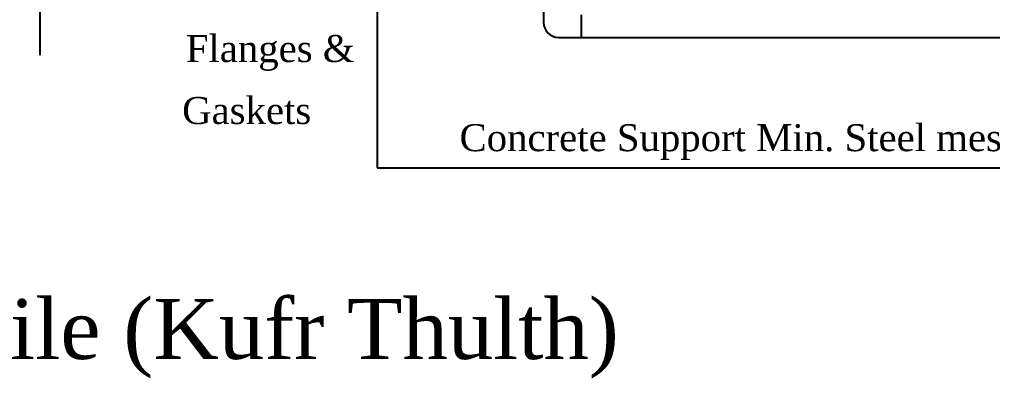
# Model space of a CAD drawing. Header units: centimetres. Extents: x 19229 to 51025, y 9487 to 24710.
# Drawn here: x 26155 to 26804, y 10527 to 10766 of the extents above; entities that cross this region are included whole.
import ezdxf

# ---------------------------------------------------------------- set-up
doc = ezdxf.new("R2010")
doc.units = ezdxf.units.CM
doc.linetypes.add('CENTER2', pattern=[1.125, 0.75, -0.125, 0.125, -0.125])
doc.layers.get('0').update_dxf_attribs({"linetype": 'CONTINUOUS'})
doc.styles.add('style3', font='times.ttf', dxfattribs={"height": 25})

msp = doc.modelspace()

# ---------------------------------------------------------------- linework, layer by layer
at = {"color": 7, "linetype": 'CENTER2', "ltscale": 20}
msp.add_line((26168.85, 11227.79), (26168.85, 10742.13), dxfattribs=at)
at = {"color": 7, "ltscale": 20}
for p, q in [((26168.85, 10878.97), (26168.85, 10742.13)), ((26393.85, 10778.91), (26393.85, 10666.95)), ((26393.85, 10666.95), (26812.92, 10666.95))]:
    msp.add_line(p, q, dxfattribs=at)
at = {"color": 7}
for p, q in [((26504.77, 10833.91), (26504.77, 10763.91)), ((26529.77, 10768.91), (26529.77, 10753.91)), ((26514.77, 10753.91), (26944.95, 10753.91))]:
    msp.add_line(p, q, dxfattribs=at)
msp.add_arc((26514.77, 10763.91), 10, 180, 270, dxfattribs=at)

# ---------------------------------------------------------------- texts
at = {"color": 7, "style": 'style3'}
for s, height, p in [('Flanges &', 18, (26266.15, 10737.5)), ('Gaskets', 18, (26263.72, 10696.24)), ('Concrete Support Min. Steel mesh Diam 10 mm', 18, (26448.67, 10678.15)), ('200 m3 Steel Tank  Profile (Kufr Thulth)', 40, (25556.59, 10539.71))]:
    msp.add_text(s, height=height, dxfattribs=at).set_placement(p)

doc.saveas('drawing.dxf')
